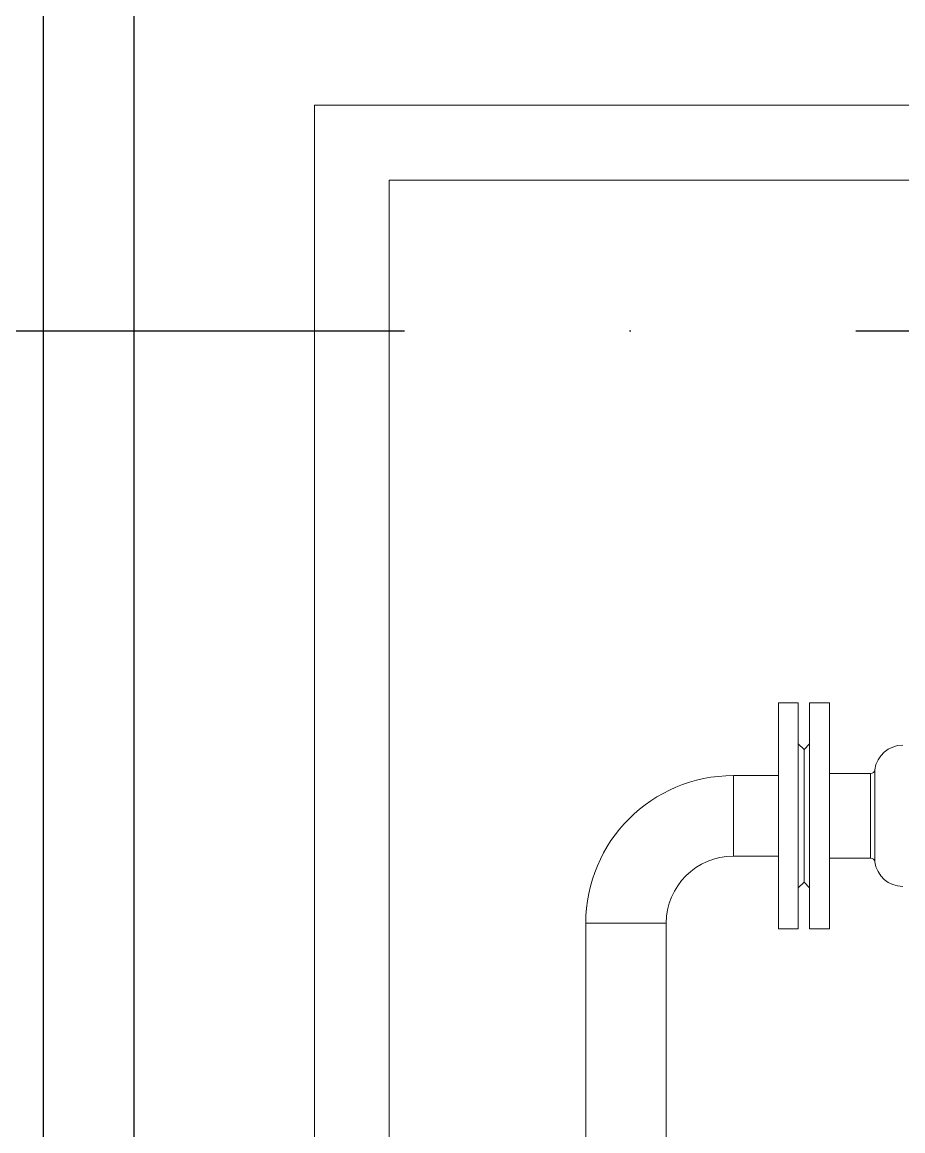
# Model space of a CAD drawing. Extents: x 179183 to 294833, y 947252 to 1004652.
# Drawn here: x 260953 to 262904, y 974780 to 977236 of the extents above; entities that cross this region are included whole.
import ezdxf

# ---------------------------------------------------------------- set-up
doc = ezdxf.new("R2010")
doc.units = 0
doc.header["$LTSCALE"] = 1000
doc.linetypes.add('DASHDOT', pattern=[1, 0.5, -0.25, 0, -0.25])
doc.layers.add('a_shb', color=2, linetype='Continuous')
doc.layers.add('a_shb_jc', color=5, linetype='Continuous')

# ---------------------------------------------------------------- blocks, each defined once
blk = doc.blocks.new('落地式膨胀箱')
at = {"layer": 'a_shb', "color": 1, "linetype": 'DASHDOT'}
blk.add_line((-350, 1950), (-350, -850), dxfattribs=at)
at = {"layer": 'a_shb'}
blk.add_line((-2400, 1750), (1700, 1750), dxfattribs=at)
at = {"layer": 'a_shb', "linetype": 'Continuous', "lineweight": 15}
for p, q in [((-600, 1550), (-600, -450)), ((1600, 1550), (-600, 1550)), ((1517.1, 1467.1), (-517.1, 1467.1)), ((-517.1, 1467.1), (-517.1, 618.7)), ((712.8, 1249.3), (306, 1249.3)), ((306, 1249.3), (306, 1160.1)), ((306, 1160.1), (712.8, 1160.1)), ((142.5, 1085.8), (142.5, 1035.7)), ((142.5, 1085.8), (187.1, 1085.8)), ((231.7, 1085.8), (142.5, 1085.8)), ((187.1, 1085.8), (231.7, 1085.8)), ((231.7, 1035.7), (231.7, 1085.8)), ((61.9, 1035.7), (61.9, 1013.8)), ((61.9, 1035.7), (187.1, 1035.7)), ((187.1, 1035.7), (312.2, 1035.7)), ((312.2, 1013.8), (312.2, 1035.7)), ((61.9, 1013.8), (187.1, 1013.8)), ((107.3, 1013.8), (113.5, 1007.5)), ((113.5, 1007.5), (107.3, 1001.3)), ((187.1, 1007.5), (113.5, 1007.5)), ((187.1, 1013.8), (312.2, 1013.8)), ((260.6, 1007.5), (187.1, 1007.5)), ((260.6, 1007.5), (266.9, 1013.8)), ((266.9, 1001.3), (260.6, 1007.5)), ((61.9, 1001.3), (61.9, 979.4)), ((187.1, 1001.3), (61.9, 1001.3)), ((312.2, 1001.3), (187.1, 1001.3)), ((312.2, 979.4), (312.2, 1001.3)), ((187.1, 979.4), (61.9, 979.4)), ((140.1, 979.4), (140.1, 933.7)), ((312.2, 979.4), (187.1, 979.4)), ((234, 933.7), (234, 979.4)), ((234, 933.7), (140.1, 933.7)), ((238.1, 929), (136, 929))]:
    blk.add_line(p, q, dxfattribs=at)
for centre, radius, start, end in [((306, 1085.8), 163.5, 90, 180), ((306, 1085.8), 74.3, 90, 180), ((135.4, 933.7), 4.69, 277.4947, 0), ((238.7, 933.7), 4.69, 180, 262.5053), ((140.1, 898), 31.3, 97.4947, 180), ((234, 898), 31.3, 0, 82.5053)]:
    blk.add_arc(centre, radius, start, end, dxfattribs=at)
at = {"layer": 'a_shb_jc'}
blk.add_lwpolyline([(-2500, -750), (1800, -750), (1800, 1850), (-2500, 1850)], close=True, dxfattribs=at)

msp = doc.modelspace()

# ---------------------------------------------------------------- block references
at = {"layer": 'a_shb', "xscale": -2, "yscale": 2, "zscale": 2, "rotation": 90.00000000011126}
msp.add_blockref('落地式膨胀箱', (264700.2, 975851.7), dxfattribs=at)

doc.saveas('drawing.dxf')
